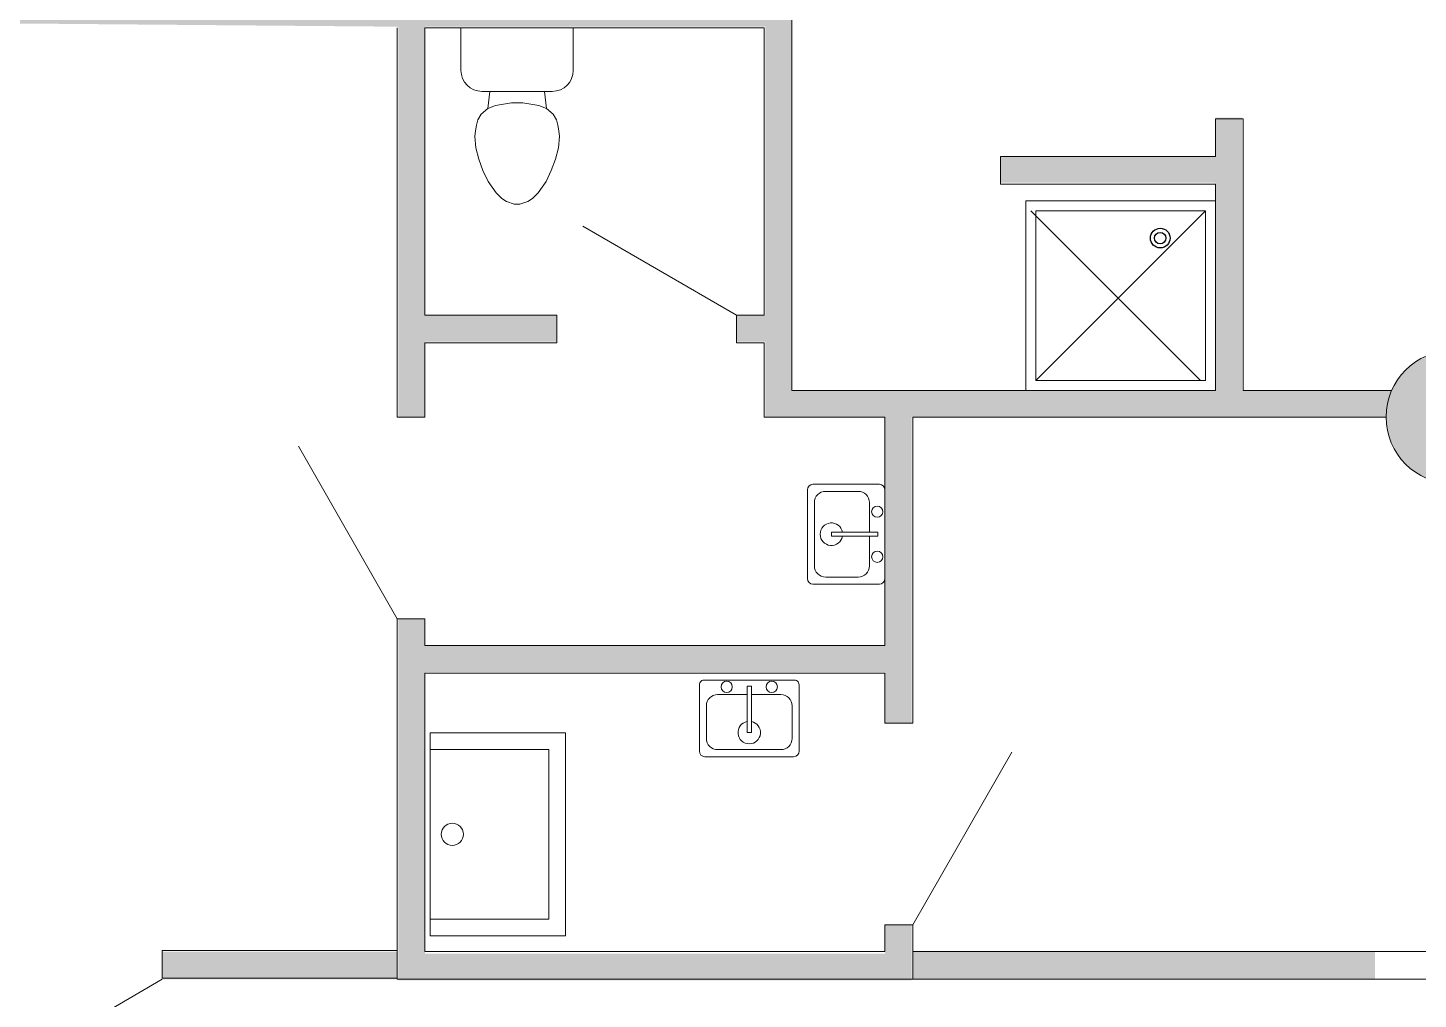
# Model space of a CAD drawing. Header units: millimetres. Extents: x 72919 to 485785, y -53256 to 338519.
# Drawn here: x 284260 to 290530, y 81050 to 85430 of the extents above; entities that cross this region are included whole.
import ezdxf

# ---------------------------------------------------------------- set-up
doc = ezdxf.new("R2010")
doc.units = ezdxf.units.MM
doc.linetypes.add('CONTI', pattern=[0])
for name, color, linetype, lineweight in [('door', 177, 'Continuous', 9), ('equipments', 137, 'CONTI', 20), ('wall', 5, 'Continuous', 40)]:
    doc.layers.add(name, color=color, linetype=linetype, lineweight=lineweight)

msp = doc.modelspace()

# ---------------------------------------------------------------- hatches: boundary and pattern name
at = {"ltscale": 500, "true_color": 0x000000}
h = msp.add_hatch(color=18, dxfattribs=at)
h.dxf.hatch_style = 1
edge = h.paths.add_edge_path()
edge.add_line((284205.43379, 88084.99944), (283035.4337, 88109.4842))
edge.add_line((283035.4337, 88109.4842), (283035.4337, 85459.4842))
edge.add_line((283035.4337, 85459.4842), (285930.43379, 85434.99944))
edge.add_line((285930.43379, 85434.99944), (285930.43379, 83674.99944))
edge.add_line((285930.43379, 83674.99944), (286050.43379, 83674.99944))
edge.add_line((286050.43379, 83674.99944), (286050.43379, 84014.99944))
edge.add_line((286050.43379, 84014.99944), (286645.43379, 84014.99944))
edge.add_line((286645.43379, 84014.99944), (286645.43379, 84134.99944))
edge.add_line((286645.43379, 84134.99944), (286050.43379, 84134.99944))
edge.add_line((286050.43379, 84134.99944), (286050.43379, 85434.99944))
edge.add_line((286050.43379, 85434.99944), (287585.43379, 85434.99944))
edge.add_line((287585.43379, 85434.99944), (287585.43379, 84134.99944))
edge.add_line((287585.43379, 84134.99944), (287455.43379, 84134.99944))
edge.add_line((287455.43379, 84134.99944), (287455.43379, 84014.99944))
edge.add_line((287455.43379, 84014.99944), (287585.43379, 84014.99944))
edge.add_line((287585.43379, 84014.99944), (287585.43379, 83674.99944))
edge.add_line((287585.43379, 83674.99944), (288125.43379, 83674.99944))
edge.add_line((288125.43379, 83674.99944), (288125.43379, 82644.99944))
edge.add_line((288125.43379, 82644.99944), (286050.43379, 82644.99944))
edge.add_line((286050.43379, 82644.99944), (286050.43379, 82764.99944))
edge.add_line((286050.43379, 82764.99944), (285930.44939, 82764.99944))
edge.add_line((285930.44939, 82764.99944), (285930.43379, 81134.99944))
edge.add_line((285930.43379, 81134.99944), (288245.43379, 81134.99944))
edge.add_line((288245.43379, 81134.99944), (288245.43379, 81384.99944))
edge.add_line((288245.43379, 81384.99944), (288125.43379, 81384.99944))
edge.add_line((288125.43379, 81384.99944), (288125.43379, 81254.99944))
edge.add_line((288125.43379, 81254.99944), (286050.43379, 81254.99944))
edge.add_line((286050.43379, 81254.99944), (286050.43379, 82524.99944))
edge.add_line((286050.43379, 82524.99944), (288125.43379, 82524.99944))
edge.add_line((288125.43379, 82524.99944), (288125.43379, 82294.99944))
edge.add_line((288125.43379, 82294.99944), (288245.43379, 82294.99944))
edge.add_line((288245.43379, 82294.99944), (288245.43379, 83674.99944))
edge.add_line((288245.43379, 83674.99944), (290385.43379, 83674.99944))
edge.add_arc((290685.43379, 83674.99944), 300, 156.421821522, 180, ccw=False)
edge.add_line((290410.47924, 83794.99944), (289735.43379, 83794.99944))
edge.add_line((289735.43379, 83794.99944), (289735.43379, 85024.26682))
edge.add_line((289735.43379, 85024.26682), (289615.43379, 85024.26682))
edge.add_line((289615.43379, 85024.26682), (289615.559, 84731.07947))
edge.add_line((289615.559, 84731.07947), (288646.79659, 84731.07947))
edge.add_line((288646.79659, 84731.07947), (288646.79659, 84851.07947))
edge.add_line((288646.79659, 84851.07947), (289615.559, 84851.07947))
edge.add_line((289615.559, 84851.07947), (289615.43379, 83794.99944))
edge.add_line((289615.43379, 83794.99944), (287705.43379, 83794.99944))
edge.add_line((287705.43379, 83794.99944), (287705.43379, 85434.99944))
edge.add_line((287705.43379, 85434.99944), (287705.42272, 85497.74564))
edge.add_line((287705.42272, 85497.74564), (287705.42272, 85533.1453))
edge.add_line((287705.42272, 85533.1453), (287705.43379, 85554.99944))
edge.add_line((287705.43379, 85554.99944), (287705.43379, 86334.42236))
edge.add_line((287705.43379, 86334.42236), (288675.43379, 86334.42236))
edge.add_line((288675.43379, 86334.42236), (288675.43379, 86454.42236))
edge.add_line((288675.43379, 86454.42236), (287705.43379, 86454.42236))
edge.add_line((287705.43379, 86454.42236), (287705.43379, 87964.99944))
edge.add_line((287705.43379, 87964.99944), (289615.43379, 87964.99944))
edge.add_line((289615.43379, 87964.99944), (289615.43379, 86964.99944))
edge.add_line((289615.43379, 86964.99944), (289615.43379, 86844.99944))
edge.add_line((289615.43379, 86844.99944), (289615.559, 85934.26682))
edge.add_line((289615.559, 85934.26682), (289735.559, 85934.26682))
edge.add_line((289735.559, 85934.26682), (289735.43379, 88084.99944))
edge.add_line((289735.43379, 88084.99944), (286465.43379, 88084.99944))
edge.add_line((286465.43379, 88084.99944), (286465.43379, 87964.99944))
edge.add_line((286465.43379, 87964.99944), (287585.43379, 87964.99944))
edge.add_line((287585.43379, 87964.99944), (287585.43379, 85554.99944))
edge.add_line((287585.43379, 85554.99944), (285395.43379, 85554.99944))
edge.add_line((285395.43379, 85554.99944), (285395.43379, 87964.99944))
edge.add_line((285395.43379, 87964.99944), (285655.43379, 87964.99944))
edge.add_line((285655.43379, 87964.99944), (285655.43379, 88084.99944))
edge.add_line((285655.43379, 88084.99944), (285015.43379, 88084.99944))
edge.add_line((285015.43379, 88084.99944), (285015.43379, 87964.99944))
edge.add_line((285015.43379, 87964.99944), (285275.43379, 87964.99944))
edge.add_line((285275.43379, 87964.99944), (285275.43379, 85554.99944))
edge.add_line((285275.43379, 85554.99944), (283035.43379, 85554.99944))
edge.add_line((283035.43379, 85554.99944), (283035.43379, 87964.99944))
edge.add_line((283035.43379, 87964.99944), (284205.43379, 87964.99944))
edge.add_line((284205.43379, 87964.99944), (284205.43379, 88084.99944))
h = msp.add_hatch(color=18, dxfattribs=at)
h.dxf.hatch_style = 1
h.paths.add_polyline_path([(287480.08861, 84134.99944), (287580.44891, 84134.99944), (287580.44891, 84014.99944), (287480.08861, 84014.99944)])
h = msp.add_hatch(color=18, dxfattribs=at)
h.dxf.hatch_style = 1
edge = h.paths.add_edge_path()
edge.add_arc((290685.43379, 83674.99944), 300, 0, 360)
h = msp.add_hatch(color=18, dxfattribs=at)
h.dxf.hatch_style = 1
h.paths.add_polyline_path([(290335.60693, 81264.99944), (288250.43615, 81264.99944), (288250.43379, 81139.99944), (290335.60456, 81139.99944)])
h.paths.add_polyline_path([(291590.64912, 81264.99944), (290685.43379, 81264.99944), (290685.43379, 81139.99944), (291590.64912, 81139.99944)])
h.paths.add_polyline_path([(290685.43379, 81264.99944), (290635.60693, 81264.99944), (290635.60456, 81139.99944), (290685.43379, 81139.99944)])
h.paths.add_polyline_path([(295835.43379, 81264.99944), (291590.64912, 81264.99944), (291590.64912, 81139.99944), (295835.43379, 81139.99944)])
h.paths.add_polyline_path([(295835.43379, 81590.20572), (295715.43379, 81590.20572), (295715.43379, 81264.99944), (295835.43379, 81264.99944)])
h = msp.add_hatch(color=18, dxfattribs=at)
h.dxf.hatch_style = 1
h.paths.add_polyline_path([(283035.4337, 81305.36485), (283035.4337, 81182.79505), (283035.4337, 81234.2442)])
h.paths.add_polyline_path([(283855.43379, 81139.99944), (283855.43379, 81264.99944), (283035.43489, 81264.99944), (283035.43252, 81139.99944)])
h.paths.add_polyline_path([(285925.43379, 81139.99944), (285925.43379, 81264.99944), (284865.43379, 81264.99944), (284865.43379, 81139.99944)])

# ---------------------------------------------------------------- linework, layer by layer
at = {"color": 18, "ltscale": 500, "true_color": 0x000000}
for radius in [44.34744, 25.86934]:
    msp.add_circle((289366.64306, 84481.98211), radius, dxfattribs=at)
at = {"layer": 'door', "linetype": 'ByBlock', "ltscale": 100}
for p, q in [((286762.61346, 84534.99944), (287455.43379, 84134.99944)), ((285480.44939, 83544.42231), (285925.44939, 82764.99944)), ((288250.43379, 81384.99944), (288697.43379, 82164.42231)), ((284865.43379, 81139.99944), (283999.38626, 80634.98667))]:
    msp.add_line(p, q, dxfattribs=at)
at = {"layer": 'equipments'}
for p, q in [((286213.1004, 85429.2693), (286213.1004, 85238.02327)), ((286719.89246, 85238.02327), (286719.89246, 85429.2693)), ((286307.74643, 85143.37724), (286625.24643, 85143.37724)), ((286343.01019, 85143.37724), (286334.17819, 85066.57327)), ((286369.07115, 85079.27327), (286441.09643, 85091.97327)), ((286441.09643, 85091.97327), (286491.89643, 85091.97327)), ((286491.89643, 85091.97327), (286563.92171, 85079.27327)), ((286589.98267, 85143.37724), (286598.81467, 85066.57327)), ((286289.51184, 85015.77327), (286303.90765, 85041.17327)), ((286303.90765, 85041.17327), (286334.17819, 85066.57327)), ((286334.17819, 85066.57327), (286369.07115, 85079.27327)), ((286563.92171, 85079.27327), (286598.81467, 85066.57327)), ((286598.81467, 85066.57327), (286629.08521, 85041.17327)), ((286629.08521, 85041.17327), (286643.48102, 85015.77327)), ((286278.21019, 84964.87661), (286282.70593, 84990.37327)), ((286282.70593, 84990.37327), (286289.51184, 85015.77327)), ((286643.48102, 85015.77327), (286650.28693, 84990.37327)), ((286650.28693, 84990.37327), (286654.78267, 84964.87661)), ((286275.99643, 84939.57327), (286278.21019, 84964.87661)), ((286280.42394, 84888.96658), (286275.99643, 84939.57327)), ((286656.99643, 84939.57327), (286652.56892, 84888.96658)), ((286654.78267, 84964.87661), (286656.99643, 84939.57327)), ((286294.08756, 84837.97327), (286280.42394, 84888.96658)), ((286652.56892, 84888.96658), (286638.9053, 84837.97327)), ((286312.57725, 84787.17327), (286294.08756, 84837.97327)), ((286336.26567, 84736.37327), (286312.57725, 84787.17327)), ((286620.41561, 84787.17327), (286596.72719, 84736.37327)), ((286638.9053, 84837.97327), (286620.41561, 84787.17327)), ((286371.50642, 84685.57327), (286336.26567, 84736.37327)), ((286596.72719, 84736.37327), (286561.48644, 84685.57327)), ((286396.90642, 84660.17327), (286371.50642, 84685.57327)), ((286418.90347, 84647.47327), (286396.90642, 84660.17327)), ((286536.08644, 84660.17327), (286514.08939, 84647.47327)), ((286561.48644, 84685.57327), (286536.08644, 84660.17327)), ((286453.79643, 84634.77327), (286418.90347, 84647.47327)), ((286479.19643, 84634.77327), (286453.79643, 84634.77327)), ((286514.08939, 84647.47327), (286479.19643, 84634.77327)), ((289548.93379, 83839.99944), (288783.93379, 84604.99944)), ((288805.43379, 83839.99944), (289570.43379, 84604.99944)), ((287775.45179, 83346.37284), (287775.45179, 82947.17284)), ((288100.05179, 83371.77284), (287800.85179, 83371.77284)), ((288004.80179, 83340.02284), (287858.00179, 83340.02284)), ((288125.45179, 82947.17284), (288125.45179, 83346.37284)), ((287807.20179, 83289.22284), (287807.20179, 83004.32284)), ((288055.60179, 83156.29784), (288055.60179, 83289.22284)), ((287884.15179, 83156.29784), (287884.15179, 83137.24784)), ((288093.70179, 83156.29784), (287884.15179, 83156.29784)), ((288093.70179, 83137.24784), (288093.70179, 83156.29784)), ((287884.15179, 83137.24784), (288093.70179, 83137.24784)), ((288055.60179, 83004.32284), (288055.60179, 83137.24784)), ((287800.85179, 82921.77284), (288100.05179, 82921.77284)), ((287858.00179, 82953.52284), (288004.80179, 82953.52284)), ((287288.26205, 82169.10824), (287288.26205, 82468.30824)), ((287313.66205, 82488.70824), (287712.86205, 82488.70824)), ((287503.73705, 82461.95824), (287522.78705, 82461.95824)), ((287503.73705, 82252.40824), (287503.73705, 82461.95824)), ((287522.78705, 82461.95824), (287522.78705, 82252.40824)), ((287738.26205, 82468.30824), (287738.26205, 82169.10824)), ((287370.81205, 82423.85824), (287503.73705, 82423.85824)), ((287522.78705, 82423.85824), (287655.71205, 82423.85824)), ((287320.01205, 82226.25824), (287320.01205, 82373.05824)), ((287706.51205, 82373.05824), (287706.51205, 82226.25824)), ((286073.91742, 82251.33988), (286073.91742, 81336.33988)), ((286683.91742, 82251.33988), (286073.91742, 82251.33988)), ((286683.91742, 81336.33988), (286683.91742, 82251.33988)), ((287522.78705, 82252.40824), (287503.73705, 82252.40824)), ((286073.91742, 82176.33988), (286608.91742, 82176.33988)), ((286608.91742, 82176.33988), (286608.91742, 81411.33988)), ((287655.71205, 82175.45824), (287370.81205, 82175.45824)), ((287712.86205, 82143.70824), (287313.66205, 82143.70824)), ((286608.91742, 81411.33988), (286073.91742, 81411.33988)), ((286073.91742, 81336.33988), (286683.91742, 81336.33988))]:
    msp.add_line(p, q, dxfattribs=at)
for points in [[(288760.43379, 83794.99944), (288760.43379, 84649.99944), (289615.43379, 84649.99944), (289615.43379, 83794.99944)], [(288805.43379, 83839.99944), (288805.43379, 84604.99944), (289570.43379, 84604.99944), (289570.43379, 83839.99944)]]:
    msp.add_lwpolyline(points, close=True, dxfattribs=at)
for centre, radius in [((288090.45179, 83248.37284), 25.4), ((288090.45179, 83045.17284), 25.4), ((287411.66205, 82458.70824), 25.4), ((287614.86205, 82458.70824), 25.4), ((286173.91742, 81793.83988), 50)]:
    msp.add_circle(centre, radius, dxfattribs=at)
for centre, radius, start, end in [((286307.74643, 85238.02327), 94.64603, 180, 270), ((286625.24643, 85238.02327), 94.64603, 270, 0), ((287800.85179, 83346.37284), 25.4, 90, 180), ((287858.00179, 83289.22284), 50.8, 90, 180), ((288004.80179, 83289.22284), 50.8, 0, 90), ((288100.05179, 83346.37284), 25.4, 0, 90), ((287884.15179, 83146.77284), 50.8, 10.806922871, 349.193081651), ((287858.00179, 83004.32284), 50.8, 180, 270), ((288004.80179, 83004.32284), 50.8, 270, 0), ((287800.85179, 82947.17284), 25.4, 180, 270), ((288100.05179, 82947.17284), 25.4, 270, 0), ((287309.79937, 82467.50492), 21.55229, 79.675436574, 177.863914202), ((287716.72474, 82467.50492), 21.55229, 2.136085798, 100.324563426), ((287370.81205, 82373.05824), 50.8, 90, 180), ((287655.71205, 82373.05824), 50.8, 0, 90), ((287513.26205, 82252.40824), 50.8, 100.806922875, 79.193062919), ((287370.81205, 82226.25824), 50.8, 180, 270), ((287655.71205, 82226.25824), 50.8, 270, 0), ((287313.66205, 82169.10824), 25.4, 180, 270), ((287712.86205, 82169.10824), 25.4, 270, 0)]:
    msp.add_arc(centre, radius, start, end, dxfattribs=at)
at = {"layer": 'wall', "color": 18, "lineweight": 18, "ltscale": 0.007407, "true_color": 0x000000}
for p, q in [((287705.43379, 83794.99944), (287705.43379, 85554.99944)), ((285925.43379, 85429.99944), (285925.43379, 83674.99944)), ((286050.43379, 85429.99944), (286050.43379, 84134.99944)), ((286050.43379, 85429.99944), (287580.43379, 85429.99944)), ((287580.43379, 84134.99944), (287580.43379, 85429.99944)), ((289615.43379, 85020.26682), (289615.43379, 84850.07947)), ((289615.43379, 85020.26682), (289740.43379, 85020.26682)), ((289740.43379, 85020.26682), (289740.43379, 83794.99944)), ((288646.79659, 84850.07947), (289615.43379, 84850.07947)), ((288646.79659, 84725.07947), (288646.79659, 84850.07947)), ((288646.79659, 84725.07947), (289615.43379, 84725.07947)), ((289615.43379, 84725.07947), (289615.43379, 83794.99944)), ((286645.43379, 84134.99944), (286050.43379, 84134.99944)), ((286645.43379, 84134.99944), (286645.43379, 84009.99944)), ((287580.43379, 84134.99944), (287455.43379, 84134.99944)), ((287455.43379, 84134.99944), (287455.43379, 84009.99944)), ((286050.43379, 84009.99944), (286645.43379, 84009.99944)), ((286050.43379, 84009.99944), (286050.43379, 83674.99944)), ((287455.43379, 84009.99944), (287580.43379, 84009.99944)), ((287580.43379, 83674.99944), (287580.43379, 84009.99944)), ((287705.43379, 83794.99944), (289615.43379, 83794.99944)), ((289740.43379, 83794.99944), (290410.47924, 83794.99944)), ((285925.43379, 83674.99944), (286050.43379, 83674.99944)), ((286050.44939, 83674.99944), (285925.44939, 83674.99944)), ((287580.43379, 83674.99944), (288125.43379, 83674.99944)), ((288125.43379, 82644.99944), (288125.43379, 83674.99944)), ((288250.43379, 83674.99944), (290385.43379, 83674.99944)), ((288250.43379, 82294.99944), (288250.43379, 83674.99944)), ((285925.43379, 82764.99944), (285925.43379, 81139.99944)), ((286050.43379, 82764.99944), (285925.43379, 82764.99944)), ((285925.44939, 82764.99944), (286050.44939, 82764.99944)), ((286050.43379, 82764.99944), (286050.43379, 82644.99944)), ((286050.43379, 82644.99944), (288125.43379, 82644.99944)), ((286050.43379, 82519.99944), (286050.43379, 81264.99944)), ((286050.43379, 82519.99944), (288125.43379, 82519.99944)), ((288125.43379, 82294.99944), (288125.43379, 82519.99944)), ((288125.43379, 82294.99944), (288250.43379, 82294.99944)), ((288125.43379, 81384.99944), (288250.43379, 81384.99944)), ((288125.43379, 81264.99944), (288125.43379, 81384.99944)), ((288250.43379, 81139.99944), (288250.43379, 81384.99944)), ((284865.43379, 81269.99944), (285925.43379, 81269.99944)), ((284865.43379, 81269.99944), (284865.43379, 81144.99944)), ((286050.43379, 81264.99944), (288125.43379, 81264.99944)), ((295835.43379, 81264.99944), (288250.43379, 81264.99944)), ((284865.43379, 81144.99944), (285925.43379, 81144.99944)), ((285925.43379, 81139.99944), (288250.43379, 81139.99944)), ((295835.43379, 81139.99944), (288250.43379, 81139.99944))]:
    msp.add_line(p, q, dxfattribs=at)
msp.add_circle((290685.43379, 83674.99944), 300, dxfattribs=at)

doc.saveas('drawing.dxf')
